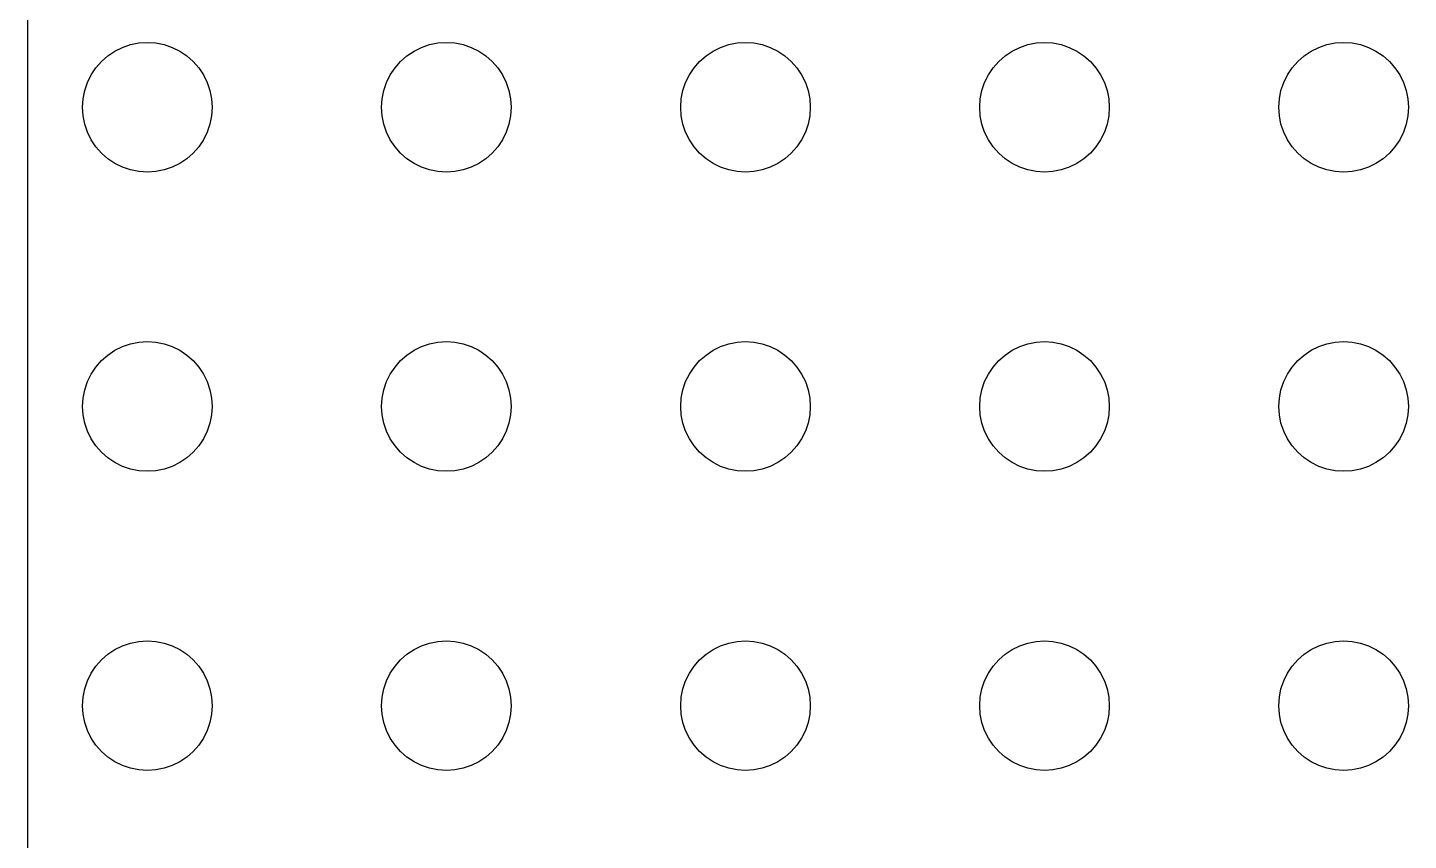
# Model space of a CAD drawing. Header units: metres. Extents: x -149 to 149, y -149 to 149.
# Drawn here: x -148.5 to -79.2, y -74.3 to -33.5 of the extents above; entities that cross this region are included whole.
import ezdxf

# ---------------------------------------------------------------- set-up
doc = ezdxf.new("R2010")
doc.units = ezdxf.units.M

msp = doc.modelspace()

# ---------------------------------------------------------------- linework, layer by layer
for p, q in [((-148.505, 143.505), (-148.505, -143.505)), ((-144.125, -34.6854), (-143.744, -34.4974)), ((-143.744, -34.4974), (-143.341, -34.3607)), ((-143.341, -34.3607), (-142.924, -34.2778)), ((-142.924, -34.2778), (-142.5, -34.25)), ((-142.5, -34.25), (-142.076, -34.2778)), ((-142.076, -34.2778), (-141.659, -34.3607)), ((-141.659, -34.3607), (-141.256, -34.4974)), ((-141.256, -34.4974), (-140.875, -34.6854)), ((-129.125, -34.6854), (-128.744, -34.4974)), ((-128.744, -34.4974), (-128.341, -34.3607)), ((-128.341, -34.3607), (-127.924, -34.2778)), ((-127.924, -34.2778), (-127.5, -34.25)), ((-127.5, -34.25), (-127.076, -34.2778)), ((-127.076, -34.2778), (-126.659, -34.3607)), ((-126.659, -34.3607), (-126.256, -34.4974)), ((-126.256, -34.4974), (-125.875, -34.6854)), ((-114.125, -34.6854), (-113.744, -34.4974)), ((-113.744, -34.4974), (-113.341, -34.3607)), ((-113.341, -34.3607), (-112.924, -34.2778)), ((-112.924, -34.2778), (-112.5, -34.25)), ((-112.5, -34.25), (-112.076, -34.2778)), ((-112.076, -34.2778), (-111.659, -34.3607)), ((-111.659, -34.3607), (-111.256, -34.4974)), ((-111.256, -34.4974), (-110.875, -34.6854)), ((-99.125, -34.6854), (-98.7437, -34.4974)), ((-98.7437, -34.4974), (-98.3412, -34.3607)), ((-98.3412, -34.3607), (-97.9242, -34.2778)), ((-97.9242, -34.2778), (-97.5, -34.25)), ((-97.5, -34.25), (-97.0758, -34.2778)), ((-97.0758, -34.2778), (-96.6588, -34.3607)), ((-96.6588, -34.3607), (-96.2563, -34.4974)), ((-96.2563, -34.4974), (-95.875, -34.6854)), ((-84.125, -34.6854), (-83.7437, -34.4974)), ((-83.7437, -34.4974), (-83.3412, -34.3607)), ((-83.3412, -34.3607), (-82.9242, -34.2778)), ((-82.9242, -34.2778), (-82.5, -34.25)), ((-82.5, -34.25), (-82.0758, -34.2778)), ((-82.0758, -34.2778), (-81.6588, -34.3607)), ((-81.6588, -34.3607), (-81.2563, -34.4974)), ((-81.2563, -34.4974), (-80.875, -34.6854)), ((-145.078, -35.5215), (-144.798, -35.2019)), ((-144.798, -35.2019), (-144.478, -34.9216)), ((-144.478, -34.9216), (-144.125, -34.6854)), ((-140.875, -34.6854), (-140.522, -34.9216)), ((-140.522, -34.9216), (-140.202, -35.2019)), ((-140.202, -35.2019), (-139.922, -35.5215)), ((-130.078, -35.5215), (-129.798, -35.2019)), ((-129.798, -35.2019), (-129.478, -34.9216)), ((-129.478, -34.9216), (-129.125, -34.6854)), ((-125.875, -34.6854), (-125.522, -34.9216)), ((-125.522, -34.9216), (-125.202, -35.2019)), ((-125.202, -35.2019), (-124.922, -35.5215)), ((-115.078, -35.5215), (-114.798, -35.2019)), ((-114.798, -35.2019), (-114.478, -34.9216)), ((-114.478, -34.9216), (-114.125, -34.6854)), ((-110.875, -34.6854), (-110.522, -34.9216)), ((-110.522, -34.9216), (-110.202, -35.2019)), ((-110.202, -35.2019), (-109.922, -35.5215)), ((-100.078, -35.5215), (-99.7981, -35.2019)), ((-99.7981, -35.2019), (-99.4785, -34.9216)), ((-99.4785, -34.9216), (-99.125, -34.6854)), ((-95.875, -34.6854), (-95.5215, -34.9216)), ((-95.5215, -34.9216), (-95.2019, -35.2019)), ((-95.2019, -35.2019), (-94.9216, -35.5215)), ((-85.0784, -35.5215), (-84.7981, -35.2019)), ((-84.7981, -35.2019), (-84.4785, -34.9216)), ((-84.4785, -34.9216), (-84.125, -34.6854)), ((-80.875, -34.6854), (-80.5215, -34.9216)), ((-80.5215, -34.9216), (-80.2019, -35.2019)), ((-80.2019, -35.2019), (-79.9216, -35.5215)), ((-145.503, -36.2563), (-145.315, -35.875)), ((-145.315, -35.875), (-145.078, -35.5215)), ((-139.922, -35.5215), (-139.685, -35.875)), ((-139.685, -35.875), (-139.497, -36.2563)), ((-130.503, -36.2563), (-130.315, -35.875)), ((-130.315, -35.875), (-130.078, -35.5215)), ((-124.922, -35.5215), (-124.685, -35.875)), ((-124.685, -35.875), (-124.497, -36.2563)), ((-115.503, -36.2563), (-115.315, -35.875)), ((-115.315, -35.875), (-115.078, -35.5215)), ((-109.922, -35.5215), (-109.685, -35.875)), ((-109.685, -35.875), (-109.497, -36.2563)), ((-100.503, -36.2563), (-100.315, -35.875)), ((-100.315, -35.875), (-100.078, -35.5215)), ((-94.9216, -35.5215), (-94.6854, -35.875)), ((-94.6854, -35.875), (-94.4974, -36.2563)), ((-85.5026, -36.2563), (-85.3146, -35.875)), ((-85.3146, -35.875), (-85.0784, -35.5215)), ((-79.9216, -35.5215), (-79.6854, -35.875)), ((-79.6854, -35.875), (-79.4974, -36.2563)), ((-145.722, -37.0758), (-145.639, -36.6588)), ((-145.639, -36.6588), (-145.503, -36.2563)), ((-139.497, -36.2563), (-139.361, -36.6588)), ((-139.361, -36.6588), (-139.278, -37.0758)), ((-130.722, -37.0758), (-130.639, -36.6588)), ((-130.639, -36.6588), (-130.503, -36.2563)), ((-124.497, -36.2563), (-124.361, -36.6588)), ((-124.361, -36.6588), (-124.278, -37.0758)), ((-115.722, -37.0758), (-115.639, -36.6588)), ((-115.639, -36.6588), (-115.503, -36.2563)), ((-109.497, -36.2563), (-109.361, -36.6588)), ((-109.361, -36.6588), (-109.278, -37.0758)), ((-100.722, -37.0758), (-100.639, -36.6588)), ((-100.639, -36.6588), (-100.503, -36.2563)), ((-94.4974, -36.2563), (-94.3607, -36.6588)), ((-94.3607, -36.6588), (-94.2778, -37.0758)), ((-85.7222, -37.0758), (-85.6393, -36.6588)), ((-85.6393, -36.6588), (-85.5026, -36.2563)), ((-79.4974, -36.2563), (-79.3607, -36.6588)), ((-79.3607, -36.6588), (-79.2778, -37.0758)), ((-145.75, -37.5), (-145.722, -37.0758)), ((-139.278, -37.0758), (-139.25, -37.5)), ((-130.75, -37.5), (-130.722, -37.0758)), ((-124.278, -37.0758), (-124.25, -37.5)), ((-115.75, -37.5), (-115.722, -37.0758)), ((-109.278, -37.0758), (-109.25, -37.5)), ((-100.75, -37.5), (-100.722, -37.0758)), ((-94.2778, -37.0758), (-94.25, -37.5)), ((-85.75, -37.5), (-85.7222, -37.0758)), ((-79.2778, -37.0758), (-79.25, -37.5)), ((-145.722, -37.9242), (-145.75, -37.5)), ((-145.639, -38.3412), (-145.722, -37.9242)), ((-139.278, -37.9242), (-139.361, -38.3412)), ((-139.25, -37.5), (-139.278, -37.9242)), ((-130.722, -37.9242), (-130.75, -37.5)), ((-130.639, -38.3412), (-130.722, -37.9242)), ((-124.278, -37.9242), (-124.361, -38.3412)), ((-124.25, -37.5), (-124.278, -37.9242)), ((-115.722, -37.9242), (-115.75, -37.5)), ((-115.639, -38.3412), (-115.722, -37.9242)), ((-109.278, -37.9242), (-109.361, -38.3412)), ((-109.25, -37.5), (-109.278, -37.9242)), ((-100.722, -37.9242), (-100.75, -37.5)), ((-100.639, -38.3412), (-100.722, -37.9242)), ((-94.2778, -37.9242), (-94.3607, -38.3412)), ((-94.25, -37.5), (-94.2778, -37.9242)), ((-85.7222, -37.9242), (-85.75, -37.5)), ((-85.6393, -38.3412), (-85.7222, -37.9242)), ((-79.2778, -37.9242), (-79.3607, -38.3412)), ((-79.25, -37.5), (-79.2778, -37.9242)), ((-145.503, -38.7437), (-145.639, -38.3412)), ((-145.315, -39.125), (-145.503, -38.7437)), ((-139.497, -38.7437), (-139.685, -39.125)), ((-139.361, -38.3412), (-139.497, -38.7437)), ((-130.503, -38.7437), (-130.639, -38.3412)), ((-130.315, -39.125), (-130.503, -38.7437)), ((-124.497, -38.7437), (-124.685, -39.125)), ((-124.361, -38.3412), (-124.497, -38.7437)), ((-115.503, -38.7437), (-115.639, -38.3412)), ((-115.315, -39.125), (-115.503, -38.7437)), ((-109.497, -38.7437), (-109.685, -39.125)), ((-109.361, -38.3412), (-109.497, -38.7437)), ((-100.503, -38.7437), (-100.639, -38.3412)), ((-100.315, -39.125), (-100.503, -38.7437)), ((-94.4974, -38.7437), (-94.6854, -39.125)), ((-94.3607, -38.3412), (-94.4974, -38.7437)), ((-85.5026, -38.7437), (-85.6393, -38.3412)), ((-85.3146, -39.125), (-85.5026, -38.7437)), ((-79.4974, -38.7437), (-79.6854, -39.125)), ((-79.3607, -38.3412), (-79.4974, -38.7437)), ((-145.078, -39.4785), (-145.315, -39.125)), ((-139.685, -39.125), (-139.922, -39.4785)), ((-130.078, -39.4785), (-130.315, -39.125)), ((-124.685, -39.125), (-124.922, -39.4785)), ((-115.078, -39.4785), (-115.315, -39.125)), ((-109.685, -39.125), (-109.922, -39.4785)), ((-100.078, -39.4785), (-100.315, -39.125)), ((-94.6854, -39.125), (-94.9216, -39.4785)), ((-85.0784, -39.4785), (-85.3146, -39.125)), ((-79.6854, -39.125), (-79.9216, -39.4785)), ((-144.798, -39.7981), (-145.078, -39.4785)), ((-144.478, -40.0784), (-144.798, -39.7981)), ((-144.125, -40.3146), (-144.478, -40.0784)), ((-140.522, -40.0784), (-140.875, -40.3146)), ((-140.202, -39.7981), (-140.522, -40.0784)), ((-139.922, -39.4785), (-140.202, -39.7981)), ((-129.798, -39.7981), (-130.078, -39.4785)), ((-129.478, -40.0784), (-129.798, -39.7981)), ((-129.125, -40.3146), (-129.478, -40.0784)), ((-125.522, -40.0784), (-125.875, -40.3146)), ((-125.202, -39.7981), (-125.522, -40.0784)), ((-124.922, -39.4785), (-125.202, -39.7981)), ((-114.798, -39.7981), (-115.078, -39.4785)), ((-114.478, -40.0784), (-114.798, -39.7981)), ((-114.125, -40.3146), (-114.478, -40.0784)), ((-110.522, -40.0784), (-110.875, -40.3146)), ((-110.202, -39.7981), (-110.522, -40.0784)), ((-109.922, -39.4785), (-110.202, -39.7981)), ((-99.7981, -39.7981), (-100.078, -39.4785)), ((-99.4785, -40.0784), (-99.7981, -39.7981)), ((-99.125, -40.3146), (-99.4785, -40.0784)), ((-95.5215, -40.0784), (-95.875, -40.3146)), ((-95.2019, -39.7981), (-95.5215, -40.0784)), ((-94.9216, -39.4785), (-95.2019, -39.7981)), ((-84.7981, -39.7981), (-85.0784, -39.4785)), ((-84.4785, -40.0784), (-84.7981, -39.7981)), ((-84.125, -40.3146), (-84.4785, -40.0784)), ((-80.5215, -40.0784), (-80.875, -40.3146)), ((-80.2019, -39.7981), (-80.5215, -40.0784)), ((-79.9216, -39.4785), (-80.2019, -39.7981)), ((-143.744, -40.5026), (-144.125, -40.3146)), ((-143.341, -40.6393), (-143.744, -40.5026)), ((-142.924, -40.7222), (-143.341, -40.6393)), ((-142.5, -40.75), (-142.924, -40.7222)), ((-142.076, -40.7222), (-142.5, -40.75)), ((-141.659, -40.6393), (-142.076, -40.7222)), ((-141.256, -40.5026), (-141.659, -40.6393)), ((-140.875, -40.3146), (-141.256, -40.5026)), ((-128.744, -40.5026), (-129.125, -40.3146)), ((-128.341, -40.6393), (-128.744, -40.5026)), ((-127.924, -40.7222), (-128.341, -40.6393)), ((-127.5, -40.75), (-127.924, -40.7222)), ((-127.076, -40.7222), (-127.5, -40.75)), ((-126.659, -40.6393), (-127.076, -40.7222)), ((-126.256, -40.5026), (-126.659, -40.6393)), ((-125.875, -40.3146), (-126.256, -40.5026)), ((-113.744, -40.5026), (-114.125, -40.3146)), ((-113.341, -40.6393), (-113.744, -40.5026)), ((-112.924, -40.7222), (-113.341, -40.6393)), ((-112.5, -40.75), (-112.924, -40.7222)), ((-112.076, -40.7222), (-112.5, -40.75)), ((-111.659, -40.6393), (-112.076, -40.7222)), ((-111.256, -40.5026), (-111.659, -40.6393)), ((-110.875, -40.3146), (-111.256, -40.5026)), ((-98.7437, -40.5026), (-99.125, -40.3146)), ((-98.3412, -40.6393), (-98.7437, -40.5026)), ((-97.9242, -40.7222), (-98.3412, -40.6393)), ((-97.5, -40.75), (-97.9242, -40.7222)), ((-97.0758, -40.7222), (-97.5, -40.75)), ((-96.6588, -40.6393), (-97.0758, -40.7222)), ((-96.2563, -40.5026), (-96.6588, -40.6393)), ((-95.875, -40.3146), (-96.2563, -40.5026)), ((-83.7437, -40.5026), (-84.125, -40.3146)), ((-83.3412, -40.6393), (-83.7437, -40.5026)), ((-82.9242, -40.7222), (-83.3412, -40.6393)), ((-82.5, -40.75), (-82.9242, -40.7222)), ((-82.0758, -40.7222), (-82.5, -40.75)), ((-81.6588, -40.6393), (-82.0758, -40.7222)), ((-81.2563, -40.5026), (-81.6588, -40.6393)), ((-80.875, -40.3146), (-81.2563, -40.5026)), ((-144.478, -49.9216), (-144.125, -49.6854)), ((-144.125, -49.6854), (-143.744, -49.4974)), ((-143.744, -49.4974), (-143.341, -49.3607)), ((-143.341, -49.3607), (-142.924, -49.2778)), ((-142.924, -49.2778), (-142.5, -49.25)), ((-142.5, -49.25), (-142.076, -49.2778)), ((-142.076, -49.2778), (-141.659, -49.3607)), ((-141.659, -49.3607), (-141.256, -49.4974)), ((-141.256, -49.4974), (-140.875, -49.6854)), ((-140.875, -49.6854), (-140.522, -49.9216)), ((-129.478, -49.9216), (-129.125, -49.6854)), ((-129.125, -49.6854), (-128.744, -49.4974)), ((-128.744, -49.4974), (-128.341, -49.3607)), ((-128.341, -49.3607), (-127.924, -49.2778)), ((-127.924, -49.2778), (-127.5, -49.25)), ((-127.5, -49.25), (-127.076, -49.2778)), ((-127.076, -49.2778), (-126.659, -49.3607)), ((-126.659, -49.3607), (-126.256, -49.4974)), ((-126.256, -49.4974), (-125.875, -49.6854)), ((-125.875, -49.6854), (-125.522, -49.9216)), ((-114.478, -49.9216), (-114.125, -49.6854)), ((-114.125, -49.6854), (-113.744, -49.4974)), ((-113.744, -49.4974), (-113.341, -49.3607)), ((-113.341, -49.3607), (-112.924, -49.2778)), ((-112.924, -49.2778), (-112.5, -49.25)), ((-112.5, -49.25), (-112.076, -49.2778)), ((-112.076, -49.2778), (-111.659, -49.3607)), ((-111.659, -49.3607), (-111.256, -49.4974)), ((-111.256, -49.4974), (-110.875, -49.6854)), ((-110.875, -49.6854), (-110.522, -49.9216)), ((-99.4785, -49.9216), (-99.125, -49.6854)), ((-99.125, -49.6854), (-98.7437, -49.4974)), ((-98.7437, -49.4974), (-98.3412, -49.3607)), ((-98.3412, -49.3607), (-97.9242, -49.2778)), ((-97.9242, -49.2778), (-97.5, -49.25)), ((-97.5, -49.25), (-97.0758, -49.2778)), ((-97.0758, -49.2778), (-96.6588, -49.3607)), ((-96.6588, -49.3607), (-96.2563, -49.4974)), ((-96.2563, -49.4974), (-95.875, -49.6854)), ((-95.875, -49.6854), (-95.5215, -49.9216)), ((-84.4785, -49.9216), (-84.125, -49.6854)), ((-84.125, -49.6854), (-83.7437, -49.4974)), ((-83.7437, -49.4974), (-83.3412, -49.3607)), ((-83.3412, -49.3607), (-82.9242, -49.2778)), ((-82.9242, -49.2778), (-82.5, -49.25)), ((-82.5, -49.25), (-82.0758, -49.2778)), ((-82.0758, -49.2778), (-81.6588, -49.3607)), ((-81.6588, -49.3607), (-81.2563, -49.4974)), ((-81.2563, -49.4974), (-80.875, -49.6854)), ((-80.875, -49.6854), (-80.5215, -49.9216)), ((-145.315, -50.875), (-145.078, -50.5215)), ((-145.078, -50.5215), (-144.798, -50.2019)), ((-144.798, -50.2019), (-144.478, -49.9216)), ((-140.522, -49.9216), (-140.202, -50.2019)), ((-140.202, -50.2019), (-139.922, -50.5215)), ((-139.922, -50.5215), (-139.685, -50.875)), ((-130.315, -50.875), (-130.078, -50.5215)), ((-130.078, -50.5215), (-129.798, -50.2019)), ((-129.798, -50.2019), (-129.478, -49.9216)), ((-125.522, -49.9216), (-125.202, -50.2019)), ((-125.202, -50.2019), (-124.922, -50.5215)), ((-124.922, -50.5215), (-124.685, -50.875)), ((-115.315, -50.875), (-115.078, -50.5215)), ((-115.078, -50.5215), (-114.798, -50.2019)), ((-114.798, -50.2019), (-114.478, -49.9216)), ((-110.522, -49.9216), (-110.202, -50.2019)), ((-110.202, -50.2019), (-109.922, -50.5215)), ((-109.922, -50.5215), (-109.685, -50.875)), ((-100.315, -50.875), (-100.078, -50.5215)), ((-100.078, -50.5215), (-99.7981, -50.2019)), ((-99.7981, -50.2019), (-99.4785, -49.9216)), ((-95.5215, -49.9216), (-95.2019, -50.2019)), ((-95.2019, -50.2019), (-94.9216, -50.5215)), ((-94.9216, -50.5215), (-94.6854, -50.875)), ((-85.3146, -50.875), (-85.0784, -50.5215)), ((-85.0784, -50.5215), (-84.7981, -50.2019)), ((-84.7981, -50.2019), (-84.4785, -49.9216)), ((-80.5215, -49.9216), (-80.2019, -50.2019)), ((-80.2019, -50.2019), (-79.9216, -50.5215)), ((-79.9216, -50.5215), (-79.6854, -50.875)), ((-145.503, -51.2563), (-145.315, -50.875)), ((-139.685, -50.875), (-139.497, -51.2563)), ((-130.503, -51.2563), (-130.315, -50.875)), ((-124.685, -50.875), (-124.497, -51.2563)), ((-115.503, -51.2563), (-115.315, -50.875)), ((-109.685, -50.875), (-109.497, -51.2563)), ((-100.503, -51.2563), (-100.315, -50.875)), ((-94.6854, -50.875), (-94.4974, -51.2563)), ((-85.5026, -51.2563), (-85.3146, -50.875)), ((-79.6854, -50.875), (-79.4974, -51.2563)), ((-145.722, -52.0758), (-145.639, -51.6588)), ((-145.639, -51.6588), (-145.503, -51.2563)), ((-139.497, -51.2563), (-139.361, -51.6588)), ((-139.361, -51.6588), (-139.278, -52.0758)), ((-130.722, -52.0758), (-130.639, -51.6588)), ((-130.639, -51.6588), (-130.503, -51.2563)), ((-124.497, -51.2563), (-124.361, -51.6588)), ((-124.361, -51.6588), (-124.278, -52.0758)), ((-115.722, -52.0758), (-115.639, -51.6588)), ((-115.639, -51.6588), (-115.503, -51.2563)), ((-109.497, -51.2563), (-109.361, -51.6588)), ((-109.361, -51.6588), (-109.278, -52.0758)), ((-100.722, -52.0758), (-100.639, -51.6588)), ((-100.639, -51.6588), (-100.503, -51.2563)), ((-94.4974, -51.2563), (-94.3607, -51.6588)), ((-94.3607, -51.6588), (-94.2778, -52.0758)), ((-85.7222, -52.0758), (-85.6393, -51.6588)), ((-85.6393, -51.6588), (-85.5026, -51.2563)), ((-79.4974, -51.2563), (-79.3607, -51.6588)), ((-79.3607, -51.6588), (-79.2778, -52.0758)), ((-145.75, -52.5), (-145.722, -52.0758)), ((-145.722, -52.9242), (-145.75, -52.5)), ((-139.278, -52.0758), (-139.25, -52.5)), ((-139.25, -52.5), (-139.278, -52.9242)), ((-130.75, -52.5), (-130.722, -52.0758)), ((-130.722, -52.9242), (-130.75, -52.5)), ((-124.278, -52.0758), (-124.25, -52.5)), ((-124.25, -52.5), (-124.278, -52.9242)), ((-115.75, -52.5), (-115.722, -52.0758)), ((-115.722, -52.9242), (-115.75, -52.5)), ((-109.278, -52.0758), (-109.25, -52.5)), ((-109.25, -52.5), (-109.278, -52.9242)), ((-100.75, -52.5), (-100.722, -52.0758)), ((-100.722, -52.9242), (-100.75, -52.5)), ((-94.2778, -52.0758), (-94.25, -52.5)), ((-94.25, -52.5), (-94.2778, -52.9242)), ((-85.75, -52.5), (-85.7222, -52.0758)), ((-85.7222, -52.9242), (-85.75, -52.5)), ((-79.2778, -52.0758), (-79.25, -52.5)), ((-79.25, -52.5), (-79.2778, -52.9242)), ((-145.639, -53.3412), (-145.722, -52.9242)), ((-139.278, -52.9242), (-139.361, -53.3412)), ((-130.639, -53.3412), (-130.722, -52.9242)), ((-124.278, -52.9242), (-124.361, -53.3412)), ((-115.639, -53.3412), (-115.722, -52.9242)), ((-109.278, -52.9242), (-109.361, -53.3412)), ((-100.639, -53.3412), (-100.722, -52.9242)), ((-94.2778, -52.9242), (-94.3607, -53.3412)), ((-85.6393, -53.3412), (-85.7222, -52.9242)), ((-79.2778, -52.9242), (-79.3607, -53.3412)), ((-145.503, -53.7437), (-145.639, -53.3412)), ((-145.315, -54.125), (-145.503, -53.7437)), ((-139.497, -53.7437), (-139.685, -54.125)), ((-139.361, -53.3412), (-139.497, -53.7437)), ((-130.503, -53.7437), (-130.639, -53.3412)), ((-130.315, -54.125), (-130.503, -53.7437)), ((-124.497, -53.7437), (-124.685, -54.125)), ((-124.361, -53.3412), (-124.497, -53.7437)), ((-115.503, -53.7437), (-115.639, -53.3412)), ((-115.315, -54.125), (-115.503, -53.7437)), ((-109.497, -53.7437), (-109.685, -54.125)), ((-109.361, -53.3412), (-109.497, -53.7437)), ((-100.503, -53.7437), (-100.639, -53.3412)), ((-100.315, -54.125), (-100.503, -53.7437)), ((-94.4974, -53.7437), (-94.6854, -54.125)), ((-94.3607, -53.3412), (-94.4974, -53.7437)), ((-85.5026, -53.7437), (-85.6393, -53.3412)), ((-85.3146, -54.125), (-85.5026, -53.7437)), ((-79.4974, -53.7437), (-79.6854, -54.125)), ((-79.3607, -53.3412), (-79.4974, -53.7437)), ((-145.078, -54.4785), (-145.315, -54.125)), ((-144.798, -54.7981), (-145.078, -54.4785)), ((-139.922, -54.4785), (-140.202, -54.7981)), ((-139.685, -54.125), (-139.922, -54.4785)), ((-130.078, -54.4785), (-130.315, -54.125)), ((-129.798, -54.7981), (-130.078, -54.4785)), ((-124.922, -54.4785), (-125.202, -54.7981)), ((-124.685, -54.125), (-124.922, -54.4785)), ((-115.078, -54.4785), (-115.315, -54.125)), ((-114.798, -54.7981), (-115.078, -54.4785)), ((-109.922, -54.4785), (-110.202, -54.7981)), ((-109.685, -54.125), (-109.922, -54.4785)), ((-100.078, -54.4785), (-100.315, -54.125)), ((-99.7981, -54.7981), (-100.078, -54.4785)), ((-94.9216, -54.4785), (-95.2019, -54.7981)), ((-94.6854, -54.125), (-94.9216, -54.4785)), ((-85.0784, -54.4785), (-85.3146, -54.125)), ((-84.7981, -54.7981), (-85.0784, -54.4785)), ((-79.9216, -54.4785), (-80.2019, -54.7981)), ((-79.6854, -54.125), (-79.9216, -54.4785)), ((-144.478, -55.0784), (-144.798, -54.7981)), ((-144.125, -55.3146), (-144.478, -55.0784)), ((-143.744, -55.5026), (-144.125, -55.3146)), ((-140.875, -55.3146), (-141.256, -55.5026)), ((-140.522, -55.0784), (-140.875, -55.3146)), ((-140.202, -54.7981), (-140.522, -55.0784)), ((-129.478, -55.0784), (-129.798, -54.7981)), ((-129.125, -55.3146), (-129.478, -55.0784)), ((-128.744, -55.5026), (-129.125, -55.3146)), ((-125.875, -55.3146), (-126.256, -55.5026)), ((-125.522, -55.0784), (-125.875, -55.3146)), ((-125.202, -54.7981), (-125.522, -55.0784)), ((-114.478, -55.0784), (-114.798, -54.7981)), ((-114.125, -55.3146), (-114.478, -55.0784)), ((-113.744, -55.5026), (-114.125, -55.3146)), ((-110.875, -55.3146), (-111.256, -55.5026)), ((-110.522, -55.0784), (-110.875, -55.3146)), ((-110.202, -54.7981), (-110.522, -55.0784)), ((-99.4785, -55.0784), (-99.7981, -54.7981)), ((-99.125, -55.3146), (-99.4785, -55.0784)), ((-98.7437, -55.5026), (-99.125, -55.3146)), ((-95.875, -55.3146), (-96.2563, -55.5026)), ((-95.5215, -55.0784), (-95.875, -55.3146)), ((-95.2019, -54.7981), (-95.5215, -55.0784)), ((-84.4785, -55.0784), (-84.7981, -54.7981)), ((-84.125, -55.3146), (-84.4785, -55.0784)), ((-83.7437, -55.5026), (-84.125, -55.3146)), ((-80.875, -55.3146), (-81.2563, -55.5026)), ((-80.5215, -55.0784), (-80.875, -55.3146)), ((-80.2019, -54.7981), (-80.5215, -55.0784)), ((-143.341, -55.6393), (-143.744, -55.5026)), ((-142.924, -55.7222), (-143.341, -55.6393)), ((-142.5, -55.75), (-142.924, -55.7222)), ((-142.076, -55.7222), (-142.5, -55.75)), ((-141.659, -55.6393), (-142.076, -55.7222)), ((-141.256, -55.5026), (-141.659, -55.6393)), ((-128.341, -55.6393), (-128.744, -55.5026)), ((-127.924, -55.7222), (-128.341, -55.6393)), ((-127.5, -55.75), (-127.924, -55.7222)), ((-127.076, -55.7222), (-127.5, -55.75)), ((-126.659, -55.6393), (-127.076, -55.7222)), ((-126.256, -55.5026), (-126.659, -55.6393)), ((-113.341, -55.6393), (-113.744, -55.5026)), ((-112.924, -55.7222), (-113.341, -55.6393)), ((-112.5, -55.75), (-112.924, -55.7222)), ((-112.076, -55.7222), (-112.5, -55.75)), ((-111.659, -55.6393), (-112.076, -55.7222)), ((-111.256, -55.5026), (-111.659, -55.6393)), ((-98.3412, -55.6393), (-98.7437, -55.5026)), ((-97.9242, -55.7222), (-98.3412, -55.6393)), ((-97.5, -55.75), (-97.9242, -55.7222)), ((-97.0758, -55.7222), (-97.5, -55.75)), ((-96.6588, -55.6393), (-97.0758, -55.7222)), ((-96.2563, -55.5026), (-96.6588, -55.6393)), ((-83.3412, -55.6393), (-83.7437, -55.5026)), ((-82.9242, -55.7222), (-83.3412, -55.6393)), ((-82.5, -55.75), (-82.9242, -55.7222)), ((-82.0758, -55.7222), (-82.5, -55.75)), ((-81.6588, -55.6393), (-82.0758, -55.7222)), ((-81.2563, -55.5026), (-81.6588, -55.6393)), ((-143.744, -64.4974), (-143.341, -64.3607)), ((-143.341, -64.3607), (-142.924, -64.2778)), ((-142.924, -64.2778), (-142.5, -64.25)), ((-142.5, -64.25), (-142.076, -64.2778)), ((-142.076, -64.2778), (-141.659, -64.3607)), ((-141.659, -64.3607), (-141.256, -64.4974)), ((-128.744, -64.4974), (-128.341, -64.3607)), ((-128.341, -64.3607), (-127.924, -64.2778)), ((-127.924, -64.2778), (-127.5, -64.25)), ((-127.5, -64.25), (-127.076, -64.2778)), ((-127.076, -64.2778), (-126.659, -64.3607)), ((-126.659, -64.3607), (-126.256, -64.4974)), ((-113.744, -64.4974), (-113.341, -64.3607)), ((-113.341, -64.3607), (-112.924, -64.2778)), ((-112.924, -64.2778), (-112.5, -64.25)), ((-112.5, -64.25), (-112.076, -64.2778)), ((-112.076, -64.2778), (-111.659, -64.3607)), ((-111.659, -64.3607), (-111.256, -64.4974)), ((-98.7437, -64.4974), (-98.3412, -64.3607)), ((-98.3412, -64.3607), (-97.9242, -64.2778)), ((-97.9242, -64.2778), (-97.5, -64.25)), ((-97.5, -64.25), (-97.0758, -64.2778)), ((-97.0758, -64.2778), (-96.6588, -64.3607)), ((-96.6588, -64.3607), (-96.2563, -64.4974)), ((-83.7437, -64.4974), (-83.3412, -64.3607)), ((-83.3412, -64.3607), (-82.9242, -64.2778)), ((-82.9242, -64.2778), (-82.5, -64.25)), ((-82.5, -64.25), (-82.0758, -64.2778)), ((-82.0758, -64.2778), (-81.6588, -64.3607)), ((-81.6588, -64.3607), (-81.2563, -64.4974)), ((-144.798, -65.2019), (-144.478, -64.9216)), ((-144.478, -64.9216), (-144.125, -64.6854)), ((-144.125, -64.6854), (-143.744, -64.4974)), ((-141.256, -64.4974), (-140.875, -64.6854)), ((-140.875, -64.6854), (-140.522, -64.9216)), ((-140.522, -64.9216), (-140.202, -65.2019)), ((-129.798, -65.2019), (-129.478, -64.9216)), ((-129.478, -64.9216), (-129.125, -64.6854)), ((-129.125, -64.6854), (-128.744, -64.4974)), ((-126.256, -64.4974), (-125.875, -64.6854)), ((-125.875, -64.6854), (-125.522, -64.9216)), ((-125.522, -64.9216), (-125.202, -65.2019)), ((-114.798, -65.2019), (-114.478, -64.9216)), ((-114.478, -64.9216), (-114.125, -64.6854)), ((-114.125, -64.6854), (-113.744, -64.4974)), ((-111.256, -64.4974), (-110.875, -64.6854)), ((-110.875, -64.6854), (-110.522, -64.9216)), ((-110.522, -64.9216), (-110.202, -65.2019)), ((-99.7981, -65.2019), (-99.4785, -64.9216)), ((-99.4785, -64.9216), (-99.125, -64.6854)), ((-99.125, -64.6854), (-98.7437, -64.4974)), ((-96.2563, -64.4974), (-95.875, -64.6854)), ((-95.875, -64.6854), (-95.5215, -64.9216)), ((-95.5215, -64.9216), (-95.2019, -65.2019)), ((-84.7981, -65.2019), (-84.4785, -64.9216)), ((-84.4785, -64.9216), (-84.125, -64.6854)), ((-84.125, -64.6854), (-83.7437, -64.4974)), ((-81.2563, -64.4974), (-80.875, -64.6854)), ((-80.875, -64.6854), (-80.5215, -64.9216)), ((-80.5215, -64.9216), (-80.2019, -65.2019)), ((-145.315, -65.875), (-145.078, -65.5215)), ((-145.078, -65.5215), (-144.798, -65.2019)), ((-140.202, -65.2019), (-139.922, -65.5215)), ((-139.922, -65.5215), (-139.685, -65.875)), ((-130.315, -65.875), (-130.078, -65.5215)), ((-130.078, -65.5215), (-129.798, -65.2019)), ((-125.202, -65.2019), (-124.922, -65.5215)), ((-124.922, -65.5215), (-124.685, -65.875)), ((-115.315, -65.875), (-115.078, -65.5215)), ((-115.078, -65.5215), (-114.798, -65.2019)), ((-110.202, -65.2019), (-109.922, -65.5215)), ((-109.922, -65.5215), (-109.685, -65.875)), ((-100.315, -65.875), (-100.078, -65.5215)), ((-100.078, -65.5215), (-99.7981, -65.2019)), ((-95.2019, -65.2019), (-94.9216, -65.5215)), ((-94.9216, -65.5215), (-94.6854, -65.875)), ((-85.3146, -65.875), (-85.0784, -65.5215)), ((-85.0784, -65.5215), (-84.7981, -65.2019)), ((-80.2019, -65.2019), (-79.9216, -65.5215)), ((-79.9216, -65.5215), (-79.6854, -65.875)), ((-145.639, -66.6588), (-145.503, -66.2563)), ((-145.503, -66.2563), (-145.315, -65.875)), ((-139.685, -65.875), (-139.497, -66.2563)), ((-139.497, -66.2563), (-139.361, -66.6588)), ((-130.639, -66.6588), (-130.503, -66.2563)), ((-130.503, -66.2563), (-130.315, -65.875)), ((-124.685, -65.875), (-124.497, -66.2563)), ((-124.497, -66.2563), (-124.361, -66.6588)), ((-115.639, -66.6588), (-115.503, -66.2563)), ((-115.503, -66.2563), (-115.315, -65.875)), ((-109.685, -65.875), (-109.497, -66.2563)), ((-109.497, -66.2563), (-109.361, -66.6588)), ((-100.639, -66.6588), (-100.503, -66.2563)), ((-100.503, -66.2563), (-100.315, -65.875)), ((-94.6854, -65.875), (-94.4974, -66.2563)), ((-94.4974, -66.2563), (-94.3607, -66.6588)), ((-85.6393, -66.6588), (-85.5026, -66.2563)), ((-85.5026, -66.2563), (-85.3146, -65.875)), ((-79.6854, -65.875), (-79.4974, -66.2563)), ((-79.4974, -66.2563), (-79.3607, -66.6588)), ((-145.75, -67.5), (-145.722, -67.0758)), ((-145.722, -67.0758), (-145.639, -66.6588)), ((-139.361, -66.6588), (-139.278, -67.0758)), ((-139.278, -67.0758), (-139.25, -67.5)), ((-130.75, -67.5), (-130.722, -67.0758)), ((-130.722, -67.0758), (-130.639, -66.6588)), ((-124.361, -66.6588), (-124.278, -67.0758)), ((-124.278, -67.0758), (-124.25, -67.5)), ((-115.75, -67.5), (-115.722, -67.0758)), ((-115.722, -67.0758), (-115.639, -66.6588)), ((-109.361, -66.6588), (-109.278, -67.0758)), ((-109.278, -67.0758), (-109.25, -67.5)), ((-100.75, -67.5), (-100.722, -67.0758)), ((-100.722, -67.0758), (-100.639, -66.6588)), ((-94.3607, -66.6588), (-94.2778, -67.0758)), ((-94.2778, -67.0758), (-94.25, -67.5)), ((-85.75, -67.5), (-85.7222, -67.0758)), ((-85.7222, -67.0758), (-85.6393, -66.6588)), ((-79.3607, -66.6588), (-79.2778, -67.0758)), ((-79.2778, -67.0758), (-79.25, -67.5)), ((-145.722, -67.9242), (-145.75, -67.5)), ((-139.25, -67.5), (-139.278, -67.9242)), ((-130.722, -67.9242), (-130.75, -67.5)), ((-124.25, -67.5), (-124.278, -67.9242)), ((-115.722, -67.9242), (-115.75, -67.5)), ((-109.25, -67.5), (-109.278, -67.9242)), ((-100.722, -67.9242), (-100.75, -67.5)), ((-94.25, -67.5), (-94.2778, -67.9242)), ((-85.7222, -67.9242), (-85.75, -67.5)), ((-79.25, -67.5), (-79.2778, -67.9242)), ((-145.639, -68.3412), (-145.722, -67.9242)), ((-145.503, -68.7437), (-145.639, -68.3412)), ((-139.361, -68.3412), (-139.497, -68.7437)), ((-139.278, -67.9242), (-139.361, -68.3412)), ((-130.639, -68.3412), (-130.722, -67.9242)), ((-130.503, -68.7437), (-130.639, -68.3412)), ((-124.361, -68.3412), (-124.497, -68.7437)), ((-124.278, -67.9242), (-124.361, -68.3412)), ((-115.639, -68.3412), (-115.722, -67.9242)), ((-115.503, -68.7437), (-115.639, -68.3412)), ((-109.361, -68.3412), (-109.497, -68.7437)), ((-109.278, -67.9242), (-109.361, -68.3412)), ((-100.639, -68.3412), (-100.722, -67.9242)), ((-100.503, -68.7437), (-100.639, -68.3412)), ((-94.3607, -68.3412), (-94.4974, -68.7437)), ((-94.2778, -67.9242), (-94.3607, -68.3412)), ((-85.6393, -68.3412), (-85.7222, -67.9242)), ((-85.5026, -68.7437), (-85.6393, -68.3412)), ((-79.3607, -68.3412), (-79.4974, -68.7437)), ((-79.2778, -67.9242), (-79.3607, -68.3412)), ((-145.315, -69.125), (-145.503, -68.7437)), ((-145.078, -69.4785), (-145.315, -69.125)), ((-139.685, -69.125), (-139.922, -69.4785)), ((-139.497, -68.7437), (-139.685, -69.125)), ((-130.315, -69.125), (-130.503, -68.7437)), ((-130.078, -69.4785), (-130.315, -69.125)), ((-124.685, -69.125), (-124.922, -69.4785)), ((-124.497, -68.7437), (-124.685, -69.125)), ((-115.315, -69.125), (-115.503, -68.7437)), ((-115.078, -69.4785), (-115.315, -69.125)), ((-109.685, -69.125), (-109.922, -69.4785)), ((-109.497, -68.7437), (-109.685, -69.125)), ((-100.315, -69.125), (-100.503, -68.7437)), ((-100.078, -69.4785), (-100.315, -69.125)), ((-94.6854, -69.125), (-94.9216, -69.4785)), ((-94.4974, -68.7437), (-94.6854, -69.125)), ((-85.3146, -69.125), (-85.5026, -68.7437)), ((-85.0784, -69.4785), (-85.3146, -69.125)), ((-79.6854, -69.125), (-79.9216, -69.4785)), ((-79.4974, -68.7437), (-79.6854, -69.125)), ((-144.798, -69.7981), (-145.078, -69.4785)), ((-144.478, -70.0784), (-144.798, -69.7981)), ((-140.202, -69.7981), (-140.522, -70.0784)), ((-139.922, -69.4785), (-140.202, -69.7981)), ((-129.798, -69.7981), (-130.078, -69.4785)), ((-129.478, -70.0784), (-129.798, -69.7981)), ((-125.202, -69.7981), (-125.522, -70.0784)), ((-124.922, -69.4785), (-125.202, -69.7981)), ((-114.798, -69.7981), (-115.078, -69.4785)), ((-114.478, -70.0784), (-114.798, -69.7981)), ((-110.202, -69.7981), (-110.522, -70.0784)), ((-109.922, -69.4785), (-110.202, -69.7981)), ((-99.7981, -69.7981), (-100.078, -69.4785)), ((-99.4785, -70.0784), (-99.7981, -69.7981)), ((-95.2019, -69.7981), (-95.5215, -70.0784)), ((-94.9216, -69.4785), (-95.2019, -69.7981)), ((-84.7981, -69.7981), (-85.0784, -69.4785)), ((-84.4785, -70.0784), (-84.7981, -69.7981)), ((-80.2019, -69.7981), (-80.5215, -70.0784)), ((-79.9216, -69.4785), (-80.2019, -69.7981)), ((-144.125, -70.3146), (-144.478, -70.0784)), ((-143.744, -70.5026), (-144.125, -70.3146)), ((-143.341, -70.6393), (-143.744, -70.5026)), ((-142.924, -70.7222), (-143.341, -70.6393)), ((-141.659, -70.6393), (-142.076, -70.7222)), ((-141.256, -70.5026), (-141.659, -70.6393)), ((-140.875, -70.3146), (-141.256, -70.5026)), ((-140.522, -70.0784), (-140.875, -70.3146)), ((-129.125, -70.3146), (-129.478, -70.0784)), ((-128.744, -70.5026), (-129.125, -70.3146)), ((-128.341, -70.6393), (-128.744, -70.5026)), ((-127.924, -70.7222), (-128.341, -70.6393)), ((-126.659, -70.6393), (-127.076, -70.7222)), ((-126.256, -70.5026), (-126.659, -70.6393)), ((-125.875, -70.3146), (-126.256, -70.5026)), ((-125.522, -70.0784), (-125.875, -70.3146)), ((-114.125, -70.3146), (-114.478, -70.0784)), ((-113.744, -70.5026), (-114.125, -70.3146)), ((-113.341, -70.6393), (-113.744, -70.5026)), ((-112.924, -70.7222), (-113.341, -70.6393)), ((-111.659, -70.6393), (-112.076, -70.7222)), ((-111.256, -70.5026), (-111.659, -70.6393)), ((-110.875, -70.3146), (-111.256, -70.5026)), ((-110.522, -70.0784), (-110.875, -70.3146)), ((-99.125, -70.3146), (-99.4785, -70.0784)), ((-98.7437, -70.5026), (-99.125, -70.3146)), ((-98.3412, -70.6393), (-98.7437, -70.5026)), ((-97.9242, -70.7222), (-98.3412, -70.6393)), ((-96.6588, -70.6393), (-97.0758, -70.7222)), ((-96.2563, -70.5026), (-96.6588, -70.6393)), ((-95.875, -70.3146), (-96.2563, -70.5026)), ((-95.5215, -70.0784), (-95.875, -70.3146)), ((-84.125, -70.3146), (-84.4785, -70.0784)), ((-83.7437, -70.5026), (-84.125, -70.3146)), ((-83.3412, -70.6393), (-83.7437, -70.5026)), ((-82.9242, -70.7222), (-83.3412, -70.6393)), ((-81.6588, -70.6393), (-82.0758, -70.7222)), ((-81.2563, -70.5026), (-81.6588, -70.6393)), ((-80.875, -70.3146), (-81.2563, -70.5026)), ((-80.5215, -70.0784), (-80.875, -70.3146)), ((-142.5, -70.75), (-142.924, -70.7222)), ((-142.076, -70.7222), (-142.5, -70.75)), ((-127.5, -70.75), (-127.924, -70.7222)), ((-127.076, -70.7222), (-127.5, -70.75)), ((-112.5, -70.75), (-112.924, -70.7222)), ((-112.076, -70.7222), (-112.5, -70.75)), ((-97.5, -70.75), (-97.9242, -70.7222)), ((-97.0758, -70.7222), (-97.5, -70.75)), ((-82.5, -70.75), (-82.9242, -70.7222)), ((-82.0758, -70.7222), (-82.5, -70.75))]:
    msp.add_line(p, q)

doc.saveas('drawing.dxf')
